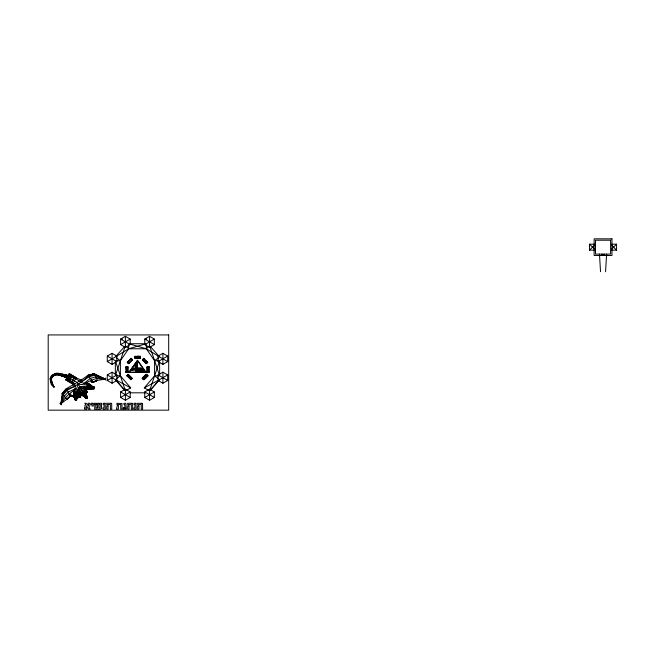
<?xml version="1.0" encoding="UTF-8"?>
<svg xmlns="http://www.w3.org/2000/svg" width="649" height="649" viewBox="0 0 649 649"><rect width="100%" height="100%" fill="white"/><g stroke="black" fill="none" stroke-linecap="round" stroke-linejoin="round"><path stroke-width="0.97" d="M76.347 398.819L77.207 397.48C76.769 400.23 74.197 400.766 74.757 397.391L74.846 399.435L75.576 400.117C80.005 392.361 74.465 405.276 74.87 397.407M126.523 367.164L126.555 371.909M85.928 393.618L86.106 393.002L86.244 395.736L86.325 392.864L82.366 395.314M139.6 356.901C127.967 359.424 141.133 353.324 139.519 358.216A6.587 6.587 0 0 1 137.483 358.207A6.587 6.587 0 0 1 135.438 358.207L135.438 356.804M75.949 395.833L76.136 394.365L75.998 396.872L76.509 394.414L76.314 395.882M87.274 397.594L86.861 398.445L85.506 396.19L81.604 394.657L80.93 394.917L81.149 395.436L82.058 395.095L80.5 393.31L82.391 395.533L85.149 396.677L83.689 395.598M105.771 377.994L105.243 379.073L94.965 375.171L89.002 376.793L75.462 385.887L73.15 385.068L72.866 383.965L69.346 380.979L66.888 377.84L58.345 374.724L58.791 373.345L71.779 376.104L81.312 380.03L87.931 375.341L94.316 373.719L105.243 379.073L105.974 380.233M62.385 375.187L61.947 375.99L62.482 374.002L62.19 374.741M75.049 394.219L75.13 396.758L74.262 397.099C75.722 399.589 75.227 401.301 77.069 398.235L77.093 397.448L76.858 397.967M80.022 391.761L80.005 393.594L85.83 389.992L84.281 387.477M81.49 392.702L81.571 393.481L83.177 394.811L83.169 395.322L81.604 394.657L81.49 395.59L83.737 395.882L85.595 398.121L86.796 398.397M86.195 392.945L85.7 396.068L86.106 393.002C84.8 394.178 87.144 399.857 87.104 397.196L85.879 394.243M135.381 356.893L135.39 358.216M87.104 398.21L87.477 397.472C85.084 395.841 87.98 384.167 85.514 392.961L85.644 395.833M126.555 371.877L127.845 371.634M86.049 394.933L86.066 394.13L86.374 395.655M86.698 391.014C86.147 386.017 85.668 397.066 86.739 391.891C85.522 386.666 87.956 394.714 85.368 390.309L86.268 392.491C87.485 391.379 85.327 391.891 85.514 392.961L83.153 388.289L83.616 386.406L77.791 390L79.689 390.43L81.482 392.677L84.362 390.901M94.551 387.696L93.837 386.812L92.62 386.658L94.584 387.591L90.957 386.528L87.672 383.502L90.917 385.206L91.76 387.015M80.541 394.819C78.918 391.882 80.176 395.452 82.812 394.633C81.255 395.517 77.977 392.442 80.841 395.087M78.472 394.665L78.188 396.125L78.797 390.552L78.196 393.732M86.56 396.539L86.301 392.88L85.846 394.576L86.715 397.431M81.912 394.762L82.042 395.492L81.336 395.33L81.36 394.86L82.391 395.533L81.879 394.641L81.774 395.647L82.391 395.533M605.566 271.704L606.555 255.089M78.399 394.657L78.618 391.087L84.224 387.631L87.915 388.102M86.276 392.896L86.114 393.756M58.337 375.017C53.689 375.982 54.2 372.137 58.791 373.345L58.345 374.724L55.279 374.708L51.587 375.868L50.354 378.87L51.79 384.354L54.054 387.039L51.539 381.288L51.449 375.633L55.141 373.508L55.157 374.051M74.578 397.675L75.398 399.654L74.895 397.407L74.838 399.435L75.365 399.403M75.868 399.597L76.46 399.646L76.931 397.675M83.502 391.461L84.581 392.442L84.978 395.111L82.764 393.562L81.425 389.359L83.972 391.996L84.978 395.111L82.366 392.158M86.431 392.799L86.244 393.424L85.514 393.367L86.504 391.915L86.382 389.546L86.033 392.215L86.925 392.531M85.595 397.131L83.607 395.647L85.27 396.596M86.171 395.387L85.993 394.487L86.431 395.882M85.23 396.782L86.447 398.113M78.278 394.641L78.618 391.087L81.36 394.43L80.508 393.31M127.642 361.955L130.757 358.865M144.67 378.943L147.704 376.071M128.064 361.842L127.942 362.337L131.276 359.059L132.007 360.203M146.885 376.128L146.528 375.739M86.966 392.207L86.244 393.424L85.587 390.171L85.043 391.331M61.696 404.879L60.99 403.719L62.174 393.594L66.482 388.589L81.312 380.03L80.987 382.48L89.311 384.597M51.587 378.781L50.135 378.854L51.587 378.781L52.52 376.655L51.449 375.633L50.135 378.854L50.622 381.953L51.385 384.703L54.054 387.039C51.782 383.819 48.083 373.824 55.4 374.968L55.141 373.508M73.743 395.549L75.462 385.887L74.692 384.119L67.098 377.418L58.345 374.724M75.195 399.038L75.609 399.873L77.328 397.496L76.55 397.926M75.284 399.833L75.195 397.756M75.211 399.484L75.584 400.1L76.322 394.389L79.608 386.431L88.256 386.642L94.478 388.078M74.919 398.178L75.584 400.044L76.436 398.372M78.521 396.166L78.618 391.087L81.928 395.176M86.033 392.215L86.852 391.42L81.117 394.576L80.606 393.245M75.252 389.343L69.175 393.992L70.262 396.174L66.831 399.281L70.27 396.198L70.952 394.008L69.857 395.338L70.262 396.174L66.855 399.265L60.99 403.719L59.789 403.694M130.822 378.943L127.585 375.698L130.895 378.967L131.65 377.84A6.587 6.587 0 0 0 130.165 376.355A6.587 6.587 0 0 0 128.729 374.919L127.245 376.063M142.991 360.236L143.989 359.238L142.958 360.203A6.587 6.587 0 0 0 144.435 361.68A6.587 6.587 0 0 0 145.879 363.124L147.339 361.964M148.653 367.545L147.112 367.496A6.587 6.587 0 0 0 147.112 369.541A6.587 6.587 0 0 0 147.112 371.577L148.402 371.577M125.987 371.836L126.506 371.861L126.036 367.415M148.962 367.318C147.42 366.279 149.189 378.205 148.913 367.464M61.493 402.64L60.99 403.719L62.669 394.203L66.888 389.4L75.471 385.887L67.285 390.203L63.164 394.803L60.99 403.719L65.476 397.659L69.175 393.992M76.079 399.865L77.588 397.529L76.866 396.985L79.608 386.431L81.458 386.909M79.121 388.905L79.608 386.431L75.154 394.235M65.89 375.536L66.011 374.895L64.754 377.11M86.617 396.636L86.066 394.13M125.995 371.796L126.198 371.374M74.181 394.113L74.075 395.59L78.229 384.184L88.589 385.182M147.291 376.031L147.25 375.739M87.623 389.392L88.889 383.892L87.737 383.218L86.293 389.489L94.365 388.564L91.574 387.842L86.358 389.213L90.024 389.059L91.574 387.842M88.207 389.368L89.408 384.176M88.305 388.946L88.799 389.311L89.919 384.484L88.889 383.892M89.408 389.213L90.414 384.841L85.311 382.642M90.016 389.1L90.917 385.206M90.389 388.994L91.201 385.465L90.406 384.881M90.876 388.881L91.59 385.774L91.201 385.465M91.355 388.792L91.98 386.066L91.59 385.774M91.655 388.719L91.98 386.066M92.158 388.67L92.653 386.528L92.215 386.269M92.531 388.581L92.653 386.528M90.081 388.8L93.367 388.848L93.837 386.812M94.365 388.564L94.373 387.193L93.991 388.832L93.367 388.848M76.833 399.013L76.136 398.916L76.501 399.451C74.822 400.725 78.448 397.829 76.339 398.145L76.647 398.989L75.957 399.606M61.955 375.641L62.272 374.441C68.729 376.379 76.022 377.702 80.987 382.48L88.467 376.063L94.649 374.449L105.243 379.073L97.342 380.436L92.231 382.285L90.746 381.782L92.426 381.393L92.994 382.131L97.342 380.436L94.316 373.719L87.931 375.341L88.467 376.063M61.947 375.99L62.134 375.292L67.439 376.745L77.223 382.553L86.982 398.364M75.86 400.019L76.769 398.413M84.727 392.896L85.206 391.233L85.4 392.483L85.798 392.28M76.793 398.202C76.939 400.474 74.205 399.979 74.619 397.918L75.43 399.541M75.965 396.377L76.136 395.858L76.16 396.401M75.933 399.914L77.474 397.512M115.652 374.879L125.095 346.566M149.87 389.984L159.313 361.671M85.319 396.036C77.336 393.513 91.111 398.843 83.177 394.811L81.433 395.038L79.365 393.878L81.336 395.33L80.817 394.462M143.835 379.178L146.544 376.177M80.76 394.389L79.365 393.878L81.312 395.249L81.052 394.835M85.944 393.911L86.025 393.059M148.443 371.918L148.97 371.836M80.93 395.03L81.19 394.6M128.088 362.28L129.054 363.156A6.587 6.587 0 0 0 130.53 361.68A6.587 6.587 0 0 0 131.974 360.236M85.514 393.367L86.439 393.351L82.748 395.582L83.177 394.811M51.928 384.297L54.054 387.039L52.074 384.232L52.48 383.892L51.385 384.703L51.79 384.354L50.752 378.862L51.871 376.193L55.27 374.238M51.23 378.829L52.228 376.485L55.279 374.708L55.116 373.832L58.613 373.719L62.272 374.441M60.99 403.719L64.292 396.198L68.21 392.053L75.917 388.573M87.12 398.105L87.307 397.066L86.082 394.422M94.267 388.686L93.521 388.183M66.888 377.84L67.991 375.649M67.666 379.194L69.475 375.593M69.346 380.979L71.779 376.104M72.866 383.965L65.671 379.811L69.208 373.67L76.055 377.604L72.866 383.965L71.317 383.064L74.497 376.712M78.626 396.182L78.935 394.73L73.71 394.048L73.637 395.533M137.401 361.493L136.112 365.419L136.671 368.681M136.931 371.488L136.12 371.593L137.401 371.204M64.876 376.72L66.011 374.895M71.317 383.064L66.823 380.476L70.319 374.311L69.208 373.67L70.684 377.832M130.66 359.213L131.106 359.278M144.686 378.902L144.102 378.951L144.54 379.219M71.439 376.793L72.226 375.43L76.055 377.604M126.474 367.277L126.011 367.334M143.794 379.251L143.38 378.951L146.666 375.666L147.015 376.047M76.217 399.33L75.584 400.1M76.623 398.397L75.609 399.873L74.797 397.699M92.677 387.972L90.073 388.856L94.356 388.516M85.003 396.239L82.999 395.419M75.081 398.811L76.566 398.965L76.712 398.194M68.729 381.596L69.686 380.29M139.843 356.877L139.778 356.35L135.584 356.617M77.734 397.553L76.582 398.389M148.897 390.552L144.281 387.883L154.592 375.828L154.592 360.722L146.285 348.764L146.285 344.578M67.285 390.203L66.482 388.589L62.182 393.602L66.798 399.297L70.262 396.174L66.474 388.597L62.166 393.578L62.669 394.203M150.187 390.309L158.997 380.314L150.179 390.236M115.968 356.244L124.786 346.323M142.593 377.84L143.518 378.781M78.359 396.15L78.967 395.517L73.475 394.811L73.905 395.566M130.733 378.781L131.609 377.799M142.618 359.862L143.932 358.54M142.715 359.96L144.037 358.646M127.034 375.86L128.348 374.538M127.147 375.966L128.445 374.635M144.175 358.824L143.745 359.092L146.982 361.785M147.372 361.988L147.015 362.337L143.827 359.238M146.155 363.399L147.461 362.077M130.506 379.324L131.82 378.01L130.571 379.397M146.252 363.497L147.566 362.183M130.668 379.495L131.99 378.18M142.731 378.416L143.356 377.799A6.587 6.587 0 0 1 144.792 376.355A6.587 6.587 0 0 1 146.236 374.919L146.852 374.303L148.175 375.617L144.054 379.738L142.366 378.067M142.634 377.799A6.587 6.587 0 0 1 144.07 376.355A6.587 6.587 0 0 1 145.514 374.919L146.69 375.568M144.005 378.975L147.412 375.568L143.332 379.738L142.017 378.416L146.13 374.303L147.826 375.966M594.516 244.186L589.543 244.186L589.543 250.141L594.322 245.379M611.78 248.948L616.55 244.186L616.55 250.141L611.577 250.141M127.91 362.466L127.61 361.972M51.198 381.563L50.622 381.953L51.758 381.052L52.334 383.948L51.863 384.33M149.01 346.152L146.285 348.764L128.672 348.764L116.171 356.439M66.831 399.281L70.295 396.247M83.413 395.419C81.79 395.33 85.319 395.76 85.27 397.172M84.013 383.429L90.235 378.448L95.695 376.801L105.243 379.073L104.067 379.048M50.776 381.807L51.458 381.263M51.36 381.369L51.758 381.052M82.074 394.584L82.439 394.316L81.401 393.578L83.104 393.894M116.609 378.651L120.373 375.828L120.373 360.722L128.672 348.764L128.672 344.578M158.908 357.485L154.592 360.722L158.786 360.722M126.555 371.658L126.506 367.456M77.62 397.537L75.69 399.257L74.773 397.699M90.454 388.727L91.769 388.207L94.064 388.54M89.237 384.906L89.919 384.484M80.687 394.024L85.919 390.787L85.36 390.309M80.557 393.278L81.636 394.811L86.228 391.972M85.765 392.807L82.269 394.957L81.839 394.681L82.058 395.095L81.604 394.827M83.121 395.598L86.244 393.675M83.737 395.882L86.22 394.341M84.159 396.101L86.228 394.819M84.638 396.166L85.571 397.156L83.607 395.647M84.508 396.531L86.455 395.33M84.808 396.62L86.406 395.639M84.792 396.896L86.65 395.744M85.1 397.277L86.861 396.19M85.254 397.472L86.966 396.417M85.335 397.707L87.136 396.596M85.595 398.121L87.396 397.01M85.968 398.405L87.477 397.472M86.487 398.502L87.331 397.975M75.341 399.687L74.83 398.754M126.441 367.496L127.845 367.448A6.587 6.587 0 0 1 127.845 369.541A6.587 6.587 0 0 1 127.845 371.577L126.474 371.601M55.116 373.832L51.587 375.868L52.52 376.655L55.4 374.968M53.113 375.763L54.694 374.846M53.031 375.576L54.557 374.441M125.403 336.312L120.617 339.078L120.617 344.611L125.403 347.377L130.198 344.611L130.198 339.078L125.403 336.312L125.403 347.377M120.617 344.611L130.198 339.078M107.28 356.074L112.066 353.307L116.861 356.074L116.861 361.598L112.066 364.365L107.28 361.598L107.28 356.074L116.861 361.598M149.554 336.312L144.768 339.078L144.768 344.611L149.554 347.377L154.348 344.611L154.348 339.078L149.554 336.312L149.554 347.377M107.28 361.598L116.861 356.074M144.768 344.611L154.348 339.078M107.28 374.952L112.066 372.185L116.861 374.952L116.861 380.484L112.066 383.243L107.28 380.484L107.28 374.952L116.861 380.484M107.28 380.484L116.861 374.952M158.105 356.074L162.899 353.307L167.685 356.074L167.685 361.598L162.899 364.365L158.105 361.598L158.105 356.074L167.685 361.598M158.105 361.598L167.685 356.074M120.617 391.939L125.403 389.173L130.198 391.939L130.198 397.472L125.403 400.238L120.617 397.472L120.617 391.939L130.198 397.472M126.068 390.552L130.684 387.883L120.373 375.828L116.179 375.828M158.105 374.952L162.899 372.185L167.685 374.952L167.685 380.484L162.899 383.243L158.105 380.484L158.105 374.952L167.685 380.484M120.617 397.472L130.198 391.939M158.105 380.484L167.685 374.952M144.768 391.939L149.554 389.173L154.348 391.939L154.348 397.472L149.554 400.238L144.768 397.472L144.768 391.939L154.348 397.472M144.768 397.472L154.348 391.939M144.281 387.883L158.77 380.063M55.311 374.457L51.985 376.144M84.265 383.778L91.533 380.184L96.474 378.513L105.243 379.073M74.481 394.941L71.341 395.776L72.558 396.425L74.83 395.687M143.332 378.975L143.891 378.829M85.944 392.134L86.885 392.483L86.122 392.84M90.99 388.37L90.106 388.727M51.75 376.022L52.204 376.055M55.165 374.286L58.564 374.181M58.434 374.238L62.109 375.041M65.257 376.055L62.061 375.057M86.155 390.528L86.633 391.023M135.106 356.885L135.317 356.382M72.558 396.425L79.446 397.318L80.784 397.001L79.162 396.247L73.102 395.46L71.65 395.817L74.392 397.65L77.361 398.032L80.476 396.961L77.969 395.387M145.408 343.986L128.672 348.764L126.06 346.25M82.399 395.468L81.49 395.59M144.297 378.902L143.843 378.838M78.488 397.196L79.738 396.863L77.872 396.863M94.348 373.735L87.956 375.341L92.994 382.131L97.342 380.436L93.05 382.147M86.195 391.469L86.982 391.842M93.748 387.185L94.567 387.631L93.667 387.567M70.092 378.87L65.671 379.811L66.823 380.476M90.974 388.459L90.138 388.556M86.358 389.213L87.688 389.1M89.813 384.938L92.101 386.78L94.308 387.477M148.426 371.658L147.112 371.634M611.577 244.186L616.55 244.186M589.543 250.141L594.516 250.141M122.645 339.078L120.617 339.078L130.198 344.611M146.796 339.078L144.768 339.078L154.348 344.611M129.654 343.735L145.408 343.735M116.179 360.722L120.373 360.722L116.593 357.891M125.987 366.969L127.845 366.969M147.112 366.969L148.978 366.969M125.987 367.115L127.845 367.123M147.112 367.123L148.978 367.115M137.401 370.368L135.73 370.53L137.401 370.53M137.401 370.668L135.714 370.668L137.401 370.798M137.401 370.936L135.73 370.936L137.401 371.074M125.987 371.958L127.845 371.95M137.385 371.901L136.85 371.593M147.112 371.974L148.978 371.958M125.987 372.112L127.845 372.112M147.112 372.112L148.978 372.112M158.786 375.828L154.592 375.828L158.989 379.13M130.246 392.815L145.425 392.815M81.571 393.481L80.289 393.44L82.894 395.484M86.69 398.372L85.684 398.072L84.07 395.363M92.953 386.772L94.543 387.485M92.937 386.853L93.472 386.909L93.042 388.775L92.547 388.508M86.698 391.461L86.633 392.661M71.341 395.776L80.784 397.001M74.684 398.145L76.947 398.437M74.797 398.445L76.769 398.697M74.651 398.729L75.738 398.867M76.379 399.346L75 399.167L75.333 399.954M74.838 399.435L76.468 399.646M75.114 399.808L76.103 399.938M75.284 399.946L75.909 400.027M82.902 395.484L84.751 396.385L84.102 395.647M88.142 387.12L90.795 387.226L88.361 386.163M85.133 387.818L86.95 388.191M87.98 375.349L89.635 376.266M91.631 380.209L92.58 381.507M130.433 344.238L146.285 348.764L158.794 356.439M83.997 395.712L84.516 395.874M81.044 393.805L81.644 394.251L80.289 393.44L82.058 394L81.401 393.578M85.051 396.385L86.276 397.699M139.34 356.585L139.77 356.845M83.259 395.517L85.384 397.399M83.388 395.436L83.956 395.736M116.187 380.063L130.684 387.883M77.434 396.028L79.446 397.318M72.388 395.906L73.515 396.547M70.319 374.311L72.226 375.43M83.867 395.793L84.613 396.474M90.357 385.108L89.846 384.8L92.807 387.388M86.479 398.088L86.861 398.445L85.522 397.586M84.832 390.641L85.481 391.055M83.713 395.582L85.368 397.115M91.095 385.936L91.882 386.504M81.669 394.787L82.082 395.079M86.212 391.501L86.796 391.955M94.316 373.719L94.649 374.449M93.148 388.329L94.283 388.637M137.101 370.246L134.984 368.721L132.988 368.689C132.055 370.06 136.136 368.332 136.777 370.246M51.449 375.633L52.52 376.655M88.808 384.265L87.737 383.218L88.799 384.289M146.471 375.787L145.554 374.879M611.78 245.379L616.55 250.141M589.543 244.186L594.322 248.948M131.033 358.54L132.347 359.862M130.928 358.646L132.234 359.976M146.236 374.919L147.218 375.868M145.782 374.651L147.104 375.966M143.356 377.799L144.346 378.797L143.315 377.84M127.504 362.069L128.827 363.383M127.391 362.183L128.713 363.497M143.088 378.067L144.394 379.389M150.187 346.331L158.997 356.244M115.952 380.298L124.786 390.236M115.968 380.314L124.778 390.309M85.246 390.357L84.224 387.631L87.704 389.019L86.293 389.489L87.712 388.994L84.224 387.631L85.684 390.933M81.149 395.436L81.06 394.714L81.336 395.33M65.476 397.659L66.806 399.297M81.206 393.7L81.644 394.251M85.027 394.43L85.368 394.868M80.979 393.846L81.409 394.397M91.801 381.734L92.231 382.285M81.263 394.487L80.671 393.205M84.719 396.409L84.265 395.249M85.214 390.406L85.636 390.966M86.942 396.709L86.114 394.892M86.252 395.46L86.033 394.941L86.504 395.833M88.378 388.629L88.799 389.311M78.448 391.071L80.005 393.594L78.237 390.714M91.144 385.733L91.477 386.285M137.401 370.255L136.112 367.634L136.006 364.665L134.546 365.866L137.02 369.946L136.761 369.094M74.173 396.636L74.408 397.115M70.433 394.925L70.733 395.557M84.346 394.852L84.581 395.355M66.49 388.605L66.539 390.528M74.148 397.083L75.106 398.486M75.211 398.794L75.365 399.216M149.87 346.566L159.313 374.879M115.652 361.671L125.095 389.984M86.025 391.55L86.236 392.515M86.26 391.988L86.512 392.986M85.798 395.736L85.911 396.206M85.911 393.124L85.968 393.586M85.757 391.712L85.587 390.171L85.287 392.004L85.206 391.233M81.036 392.978L81.125 393.748M74.286 393.237L74.059 390.536L74.246 394.121M599.538 255.089L600.528 271.704M78.748 394.706L78.618 391.087L78.724 394.697M73.791 389.619L73.856 394.065M606.612 254.108L606.612 255.487M604.097 254.108L604.097 255.487M601.996 254.108L601.996 255.487M599.481 254.108L599.481 255.487M162.899 353.307L162.899 364.365M162.899 372.185L162.899 383.243M159.622 361.623L159.622 374.96M149.554 389.173L149.554 400.238M140.054 356.35L140.054 358.216M139.9 356.35L139.892 358.216M135.057 356.35L135.065 358.216M125.403 389.173L125.403 400.238M115.335 361.623L115.335 374.927M112.066 353.307L112.066 364.365M112.066 372.185L112.066 383.243M75.576 398.259L75.69 399.257L76.866 396.985L78.18 397.61L73.702 397.026L75.13 396.758L75.576 398.259M84.735 407.978L84.703 409.13L86.796 409.13L86.431 405.803L88.613 409.13L90.162 409.13L88.767 406.923C90.316 406.152 90.876 402.307 88.167 403.289L88.167 404.546L88.735 404.546C88.378 408.026 87.007 401.885 84.816 403.289L85.757 404.757L84.889 405.609L85.214 407.872L84.735 407.978M94.924 404.546L94.649 409.13L100.384 409.13L101.552 408.489L101.544 403.289L99.646 403.289L99.646 404.546L100.4 404.546L100.068 407.872L98.908 407.872L98.689 403.289L96.871 403.289L96.871 404.546L97.553 404.546L97.553 407.872L95.995 407.872L96.117 403.289L94.316 403.289L94.316 404.546L94.924 404.546M132.623 368.819L132.477 369.808L132.875 369.541A2.864 2.864 0 0 1 134.781 369.33L136.29 370.044L131.187 370.425L132.347 368.6L133.694 367.829L135.552 368.445L136.615 369.614L134.741 368.413L132.623 368.819M123.505 407.872L123.026 409.13L124.486 409.13L124.997 408.002L125.419 409.13L126.401 409.13L125.833 403.337L123.959 403.289L123.959 404.546L124.713 404.546L124.997 407.872L123.505 407.872M117.501 404.546L116.447 409.13L118.402 409.13L118.402 404.546L120.738 404.546L120.738 409.13L122.093 409.13L121.939 403.483L116.966 403.289L116.966 404.546L117.501 404.546M142.52 369.062L141.222 369.443L140.663 368.137L141.531 368.932L141.514 368.088L142.09 368.948L142.074 368.088L142.52 369.062M141.766 370.952L140.444 371.293L139.908 370.035L140.776 370.83L140.76 369.987L141.336 370.847L141.32 369.987L141.766 370.952M138.862 370.822L138.643 371.293L138.407 370.003C139.316 370.49 138.902 369.962 139.722 371.293L138.862 370.822M137.401 360.633L129.273 372.202L137.401 372.202L137.401 360.633M137.483 360.268L128.794 372.356L146.171 372.356L137.483 360.268M131.268 358.305L127.155 362.418L128.47 363.74L132.591 359.619L131.268 358.305M143.689 358.305L142.374 359.619L146.496 363.74L147.81 362.418L143.689 358.305M128.104 374.303L126.79 375.617L130.911 379.738L132.226 378.416L128.104 374.303M61.241 403.183L60.389 403.71L61.347 404.295L61.241 403.183M105.511 378.537L104.659 379.065L105.609 379.649L105.511 378.537M97.285 380.428L93.067 382.156L97.285 380.428M139.713 370.011L139.997 370.62L139.713 370.011M142.026 370.019L141.514 370.035L142.585 371.293L142.026 370.019M142.861 370.684L143.113 371.293L142.861 370.684M611.966 238.832L594.135 238.832L594.135 255.487L611.966 255.487L611.966 238.832M610.587 240.219L595.514 240.219L595.514 254.108L610.587 254.108L610.587 240.219M168.691 334.933L48.196 334.933L48.196 410.168L168.691 410.168L168.691 334.933M140.395 356.35L134.57 356.35L134.57 358.216L140.395 358.216L140.395 356.35M127.845 366.628L125.987 366.628L125.987 372.453L127.845 372.453L127.845 366.628M148.978 366.628L147.112 366.628L147.112 372.453L148.978 372.453L148.978 366.628M138.213 368.088L138.399 369.443L139.592 369.443L139.016 368.097L138.464 368.527L139.121 369.094L138.213 368.088M140.379 368.097L139.227 368.097L140.16 368.494L140.379 369.046L139.632 369.046L139.778 369.443L141.052 369.443L140.379 368.097M143.291 370.011L142.35 370.376L143.9 371.293L143.291 370.011M145.692 372.202L137.556 372.202L137.556 360.633L145.692 372.202M92.994 403.289L91.111 403.289L91.111 404.546L91.963 404.546L91.963 406.039L93.342 406.039L92.994 403.289M105.065 403.289L103.159 403.289L103.159 404.546L104.018 404.546L104.018 407.872L102.972 407.872L102.972 409.13L105.373 409.13L105.065 403.289M111.141 403.289L106.704 403.289L106.704 404.546L110.387 404.546L110.387 409.13L111.75 409.13L111.669 403.654L111.141 403.289M132.096 403.289L127.658 403.289L127.658 404.546L131.341 404.546L131.341 409.13L132.696 409.13L132.615 403.654L132.096 403.289M135.957 403.289L134.043 403.289L134.043 404.546L134.911 404.546L134.911 407.872L133.864 407.872L133.864 409.13L136.266 409.13L135.957 403.289M142.026 403.289L137.596 403.289L137.596 404.546L141.279 404.546L141.279 409.13L142.634 409.13L142.553 403.654L142.026 403.289M108.058 405.86L106.704 405.86L106.704 409.13L108.058 409.13L108.058 405.86M129.013 405.86L127.658 405.86L127.658 409.13L129.013 409.13L129.013 405.86M138.951 405.86L137.596 405.86L137.596 409.13L138.951 409.13L138.951 405.86"/></g></svg>
